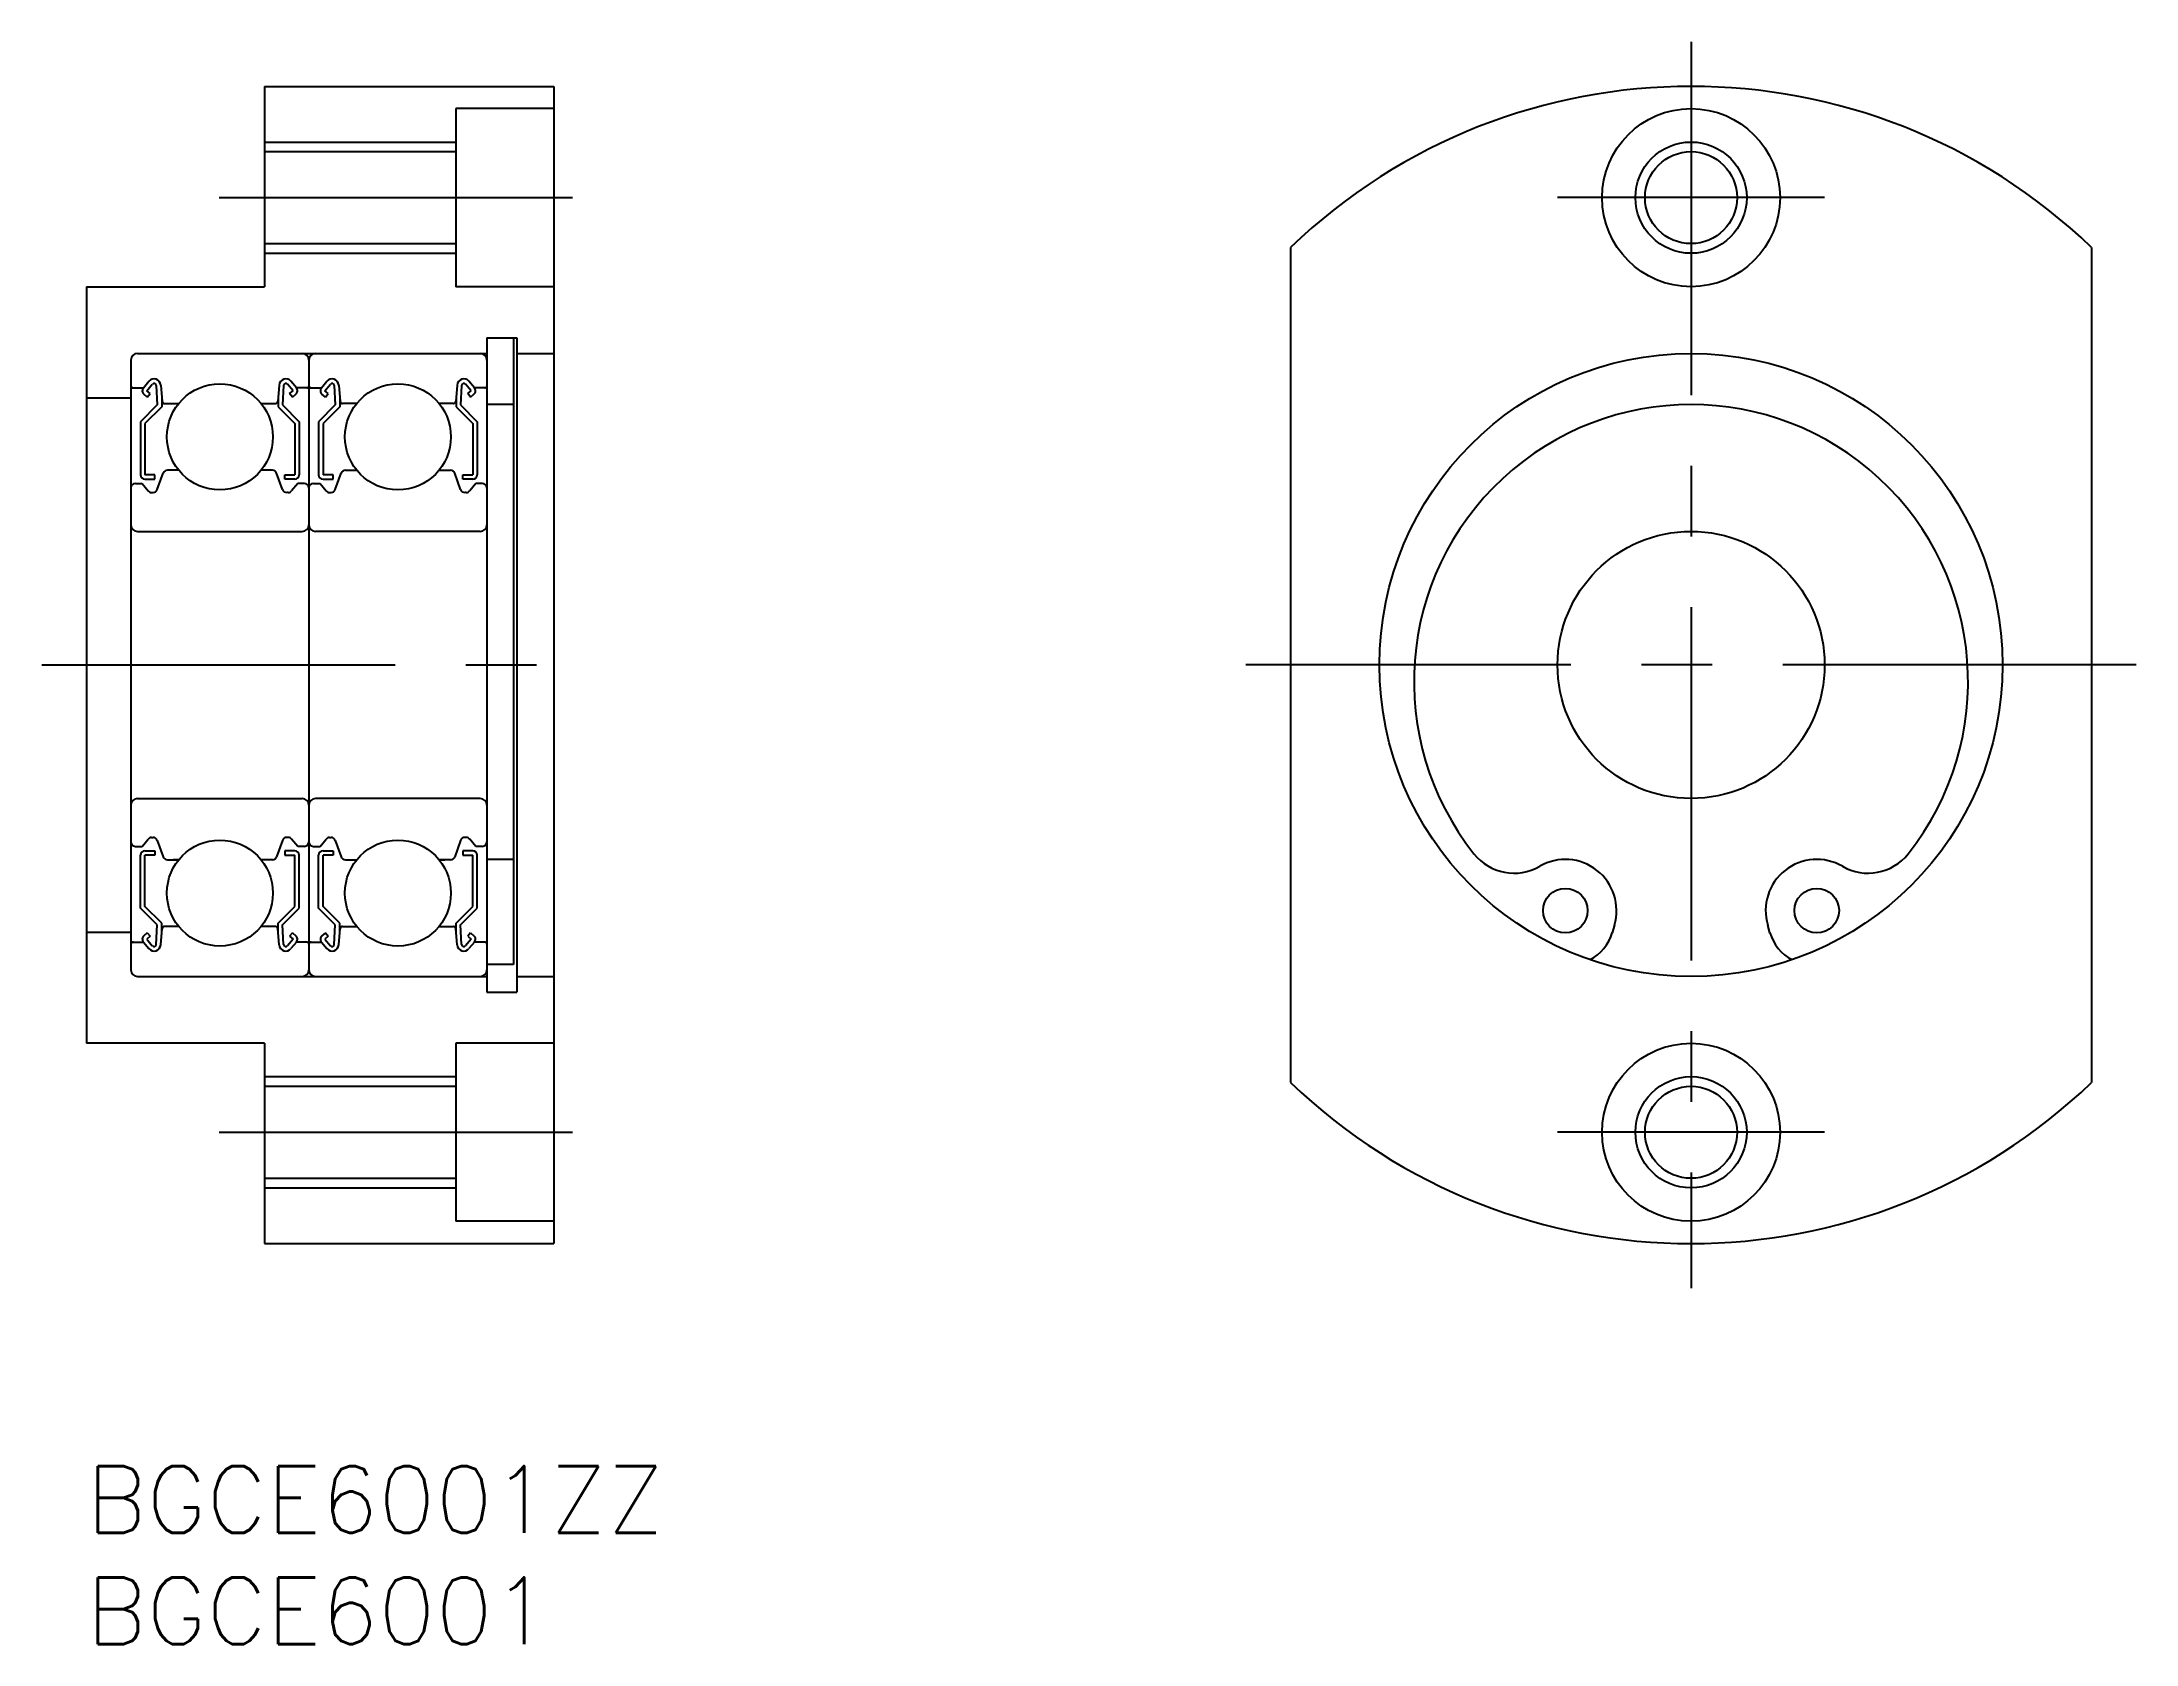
# Model space of a CAD drawing. Extents: x -2 to 92.1, y -8 to 64.
import ezdxf

# ---------------------------------------------------------------- set-up
doc = ezdxf.new("R2010")
doc.units = 0
doc.header["$LTSCALE"] = 0.5
doc.linetypes.add('CENTER', pattern=[50.8, 31.75, -6.35, 6.35, -6.35])
for name, color, linetype in [('MSM_CENTER', 1, 'CENTER'), ('MSM_CONTINUOUS', 7, 'CONTINUOUS'), ('MSM_NARROW', 5, 'CONTINUOUS'), ('MSM_PART_NUMBER', 7, 'CONTINUOUS')]:
    doc.layers.add(name, color=color, linetype=linetype)
doc.styles.get("Standard").update_dxf_attribs({"font": 'txt.shx', "height": 3, "bigfont": 'bigfont.shx'})

# ---------------------------------------------------------------- blocks, each defined once
blk = doc.blocks.new('*U10')
at = {"layer": 'MSM_PART_NUMBER'}
blk.add_text('BGCE6001ZZ', height=3, dxfattribs=at).set_placement((0, -3))
blk = doc.blocks.new('*U11')
at = {"layer": 'MSM_PART_NUMBER'}
blk.add_text('BGCE6001', height=3, dxfattribs=at).set_placement((0, -8))

msp = doc.modelspace()

# ---------------------------------------------------------------- linework, layer by layer
at = {"layer": 'MSM_CENTER'}
for p, q in [((72.11, 64), (72.11, 8)), ((5.966, 57), (23.034, 57)), ((78.11, 57), (66.11, 57)), ((-2, 36), (23, 36)), ((92.11, 36), (52.11, 36)), ((5.966, 15), (23.034, 15)), ((78.11, 15), (66.11, 15))]:
    msp.add_line(p, q, dxfattribs=at)
at = {"layer": 'MSM_CONTINUOUS'}
for p, q in [((8, 62), (21, 62)), ((8, 62), (8, 53)), ((21, 62), (21, 10)), ((16.6, 61), (16.6, 53)), ((21, 61), (16.6, 61)), ((8, 59.067), (16.6, 59.067)), ((8, 54.933), (16.6, 54.933)), ((54.11, 54.762), (54.11, 17.238)), ((90.11, 54.762), (90.11, 17.238)), ((0, 53), (0, 19)), ((0, 53), (8, 53)), ((21, 53), (16.6, 53)), ((2.3, 50), (18, 50)), ((18, 50.7), (18, 21.3)), ((18, 50.7), (19.35, 50.7)), ((19.2, 50.7), (19.2, 22.535)), ((19.35, 50.7), (19.35, 21.3)), ((19.35, 50), (21, 50)), ((2, 49.7), (2, 22.3)), ((10, 49.7), (10, 22.3)), ((0, 48), (2, 48)), ((2.1, 48.45), (2.56, 48.45)), ((2.56, 48.45), (2.81, 48.748)), ((2.738, 48.04), (2.585, 48.168)), ((2.713, 48.321), (2.963, 48.619)), ((2.866, 48.193), (2.713, 48.321)), ((2.738, 48.04), (2.866, 48.193)), ((3.14, 48.56), (3.183, 47.683)), ((3.338, 48.581), (3.403, 47.841)), ((3.383, 48.07), (3.383, 47.6)), ((8.662, 48.581), (8.597, 47.841)), ((8.617, 48.07), (8.617, 47.6)), ((8.86, 48.56), (8.817, 47.683)), ((9.287, 48.321), (9.037, 48.619)), ((9.134, 48.193), (9.287, 48.321)), ((9.262, 48.04), (9.134, 48.193)), ((9.44, 48.45), (9.19, 48.748)), ((9.262, 48.04), (9.415, 48.168)), ((9.9, 48.45), (9.44, 48.45)), ((10.1, 48.45), (10.56, 48.45)), ((10.56, 48.45), (10.81, 48.748)), ((10.738, 48.04), (10.585, 48.168)), ((10.713, 48.321), (10.963, 48.619)), ((10.866, 48.193), (10.713, 48.321)), ((10.738, 48.04), (10.866, 48.193)), ((11.14, 48.56), (11.183, 47.683)), ((11.338, 48.581), (11.403, 47.841)), ((11.383, 48.07), (11.383, 47.6)), ((16.662, 48.581), (16.597, 47.841)), ((16.617, 48.07), (16.617, 47.6)), ((16.86, 48.56), (16.817, 47.683)), ((17.287, 48.321), (17.037, 48.619)), ((17.134, 48.193), (17.287, 48.321)), ((17.262, 48.04), (17.134, 48.193)), ((17.44, 48.45), (17.19, 48.748)), ((17.262, 48.04), (17.415, 48.168)), ((17.9, 48.45), (17.44, 48.45)), ((3.183, 47.683), (2.433, 46.933)), ((3.383, 47.6), (2.633, 46.85)), ((3.503, 47.75), (4.151, 47.75)), ((7.849, 47.75), (8.497, 47.75)), ((8.617, 47.6), (9.367, 46.85)), ((8.817, 47.683), (9.567, 46.933)), ((11.183, 47.683), (10.433, 46.933)), ((11.383, 47.6), (10.633, 46.85)), ((12.151, 47.75), (11.503, 47.75)), ((16.497, 47.75), (15.849, 47.75)), ((16.617, 47.6), (17.367, 46.85)), ((16.817, 47.683), (17.567, 46.933)), ((19.2, 47.7, -0.7), (18, 47.7, -0.7)), ((2.433, 46.933), (2.433, 44.55)), ((2.633, 46.85), (2.633, 44.55)), ((9.367, 46.85), (9.367, 44.55)), ((9.567, 46.933), (9.567, 44.55)), ((10.433, 46.933), (10.433, 44.55)), ((10.633, 46.85), (10.633, 44.55)), ((17.367, 46.85), (17.367, 44.55)), ((17.567, 46.933), (17.567, 44.55)), ((3.083, 44.55), (2.633, 44.55)), ((2.633, 44.35), (3.083, 44.35)), ((3.083, 44.35), (3.083, 44.55)), ((3.182, 43.882), (3.45, 44.618)), ((4.151, 44.75), (3.638, 44.75)), ((8.362, 44.75), (7.849, 44.75)), ((8.818, 43.882), (8.55, 44.618)), ((8.917, 44.55), (9.367, 44.55)), ((8.917, 44.35), (8.917, 44.55)), ((9.367, 44.35), (8.917, 44.35)), ((11.083, 44.55), (10.633, 44.55)), ((10.633, 44.35), (11.083, 44.35)), ((11.083, 44.35), (11.083, 44.55)), ((11.182, 43.882), (11.45, 44.618)), ((11.638, 44.75), (12.151, 44.75)), ((15.849, 44.75), (16.362, 44.75)), ((16.818, 43.882), (16.55, 44.618)), ((16.917, 44.55), (17.367, 44.55)), ((16.917, 44.35), (16.917, 44.55)), ((17.367, 44.35), (16.917, 44.35)), ((2.2, 44.15), (2.5, 44.15)), ((2.5, 44.15), (2.776, 43.821)), ((2.929, 43.75), (2.994, 43.75)), ((9.071, 43.75), (9.006, 43.75)), ((9.5, 44.15), (9.224, 43.821)), ((9.8, 44.15), (9.5, 44.15)), ((10.2, 44.15), (10.5, 44.15)), ((10.5, 44.15), (10.776, 43.821)), ((10.929, 43.75), (10.994, 43.75)), ((17.071, 43.75), (17.006, 43.75)), ((17.5, 44.15), (17.224, 43.821)), ((17.8, 44.15), (17.5, 44.15)), ((2.3, 42), (9.7, 42)), ((17.7, 42), (10.3, 42)), ((2.3, 30), (9.7, 30)), ((17.7, 30), (10.3, 30)), ((2.929, 28.25), (2.994, 28.25)), ((9.071, 28.25), (9.006, 28.25)), ((10.929, 28.25), (10.994, 28.25)), ((17.071, 28.25), (17.006, 28.25)), ((2.2, 27.85), (2.5, 27.85)), ((2.433, 25.067), (2.433, 27.45)), ((2.5, 27.85), (2.776, 28.179)), ((2.633, 27.65), (3.083, 27.65)), ((2.633, 25.15), (2.633, 27.45)), ((3.083, 27.45), (2.633, 27.45)), ((3.083, 27.65), (3.083, 27.45)), ((3.182, 28.118), (3.45, 27.382)), ((8.818, 28.118), (8.55, 27.382)), ((8.917, 27.65), (8.917, 27.45)), ((9.367, 27.65), (8.917, 27.65)), ((8.917, 27.45), (9.367, 27.45)), ((9.5, 27.85), (9.224, 28.179)), ((9.367, 25.15), (9.367, 27.45)), ((9.8, 27.85), (9.5, 27.85)), ((9.567, 25.067), (9.567, 27.45)), ((10.2, 27.85), (10.5, 27.85)), ((10.433, 25.067), (10.433, 27.45)), ((10.5, 27.85), (10.776, 28.179)), ((10.633, 27.65), (11.083, 27.65)), ((10.633, 25.15), (10.633, 27.45)), ((11.083, 27.45), (10.633, 27.45)), ((11.083, 27.65), (11.083, 27.45)), ((11.182, 28.118), (11.45, 27.382)), ((16.818, 28.118), (16.55, 27.382)), ((17.367, 27.65), (16.917, 27.65)), ((16.917, 27.65), (16.917, 27.45)), ((16.917, 27.45), (17.367, 27.45)), ((17.5, 27.85), (17.224, 28.179)), ((17.367, 25.15), (17.367, 27.45)), ((17.8, 27.85), (17.5, 27.85)), ((17.567, 25.067), (17.567, 27.45)), ((3.638, 27.25), (4.151, 27.25)), ((3.766, 27.25), (3.766, 27.25)), ((4.151, 27.25), (3.894, 27.25)), ((8.362, 27.25), (7.849, 27.25)), ((11.638, 27.25), (12.151, 27.25)), ((16.362, 27.25), (15.849, 27.25)), ((15.849, 27.25), (16.106, 27.25)), ((16.234, 27.25), (16.234, 27.25)), ((19.2, 27.262, -0.7), (18, 27.262, -0.7)), ((3.183, 24.317), (2.433, 25.067)), ((3.383, 24.4), (2.633, 25.15)), ((8.617, 24.4), (9.367, 25.15)), ((8.817, 24.317), (9.567, 25.067)), ((11.183, 24.317), (10.433, 25.067)), ((11.383, 24.4), (10.633, 25.15)), ((16.617, 24.4), (17.367, 25.15)), ((16.817, 24.317), (17.567, 25.067)), ((0, 24), (2, 24)), ((2.1, 23.55), (2.56, 23.55)), ((2.56, 23.55), (2.81, 23.252)), ((2.738, 23.96), (2.585, 23.832)), ((2.866, 23.807), (2.713, 23.679)), ((2.713, 23.679), (2.963, 23.381)), ((2.738, 23.96), (2.866, 23.807)), ((3.14, 23.44), (3.183, 24.317)), ((3.338, 23.419), (3.403, 24.159)), ((3.383, 23.93), (3.383, 24.4)), ((4.151, 24.25), (3.503, 24.25)), ((8.497, 24.25), (7.849, 24.25)), ((8.662, 23.419), (8.597, 24.159)), ((8.617, 23.93), (8.617, 24.4)), ((8.86, 23.44), (8.817, 24.317)), ((9.287, 23.679), (9.037, 23.381)), ((9.262, 23.96), (9.134, 23.807)), ((9.134, 23.807), (9.287, 23.679)), ((9.44, 23.55), (9.19, 23.252)), ((9.262, 23.96), (9.415, 23.832)), ((9.9, 23.55), (9.44, 23.55)), ((10.1, 23.55), (10.56, 23.55)), ((10.56, 23.55), (10.81, 23.252)), ((10.738, 23.96), (10.585, 23.832)), ((10.866, 23.807), (10.713, 23.679)), ((10.713, 23.679), (10.963, 23.381)), ((10.738, 23.96), (10.866, 23.807)), ((11.14, 23.44), (11.183, 24.317)), ((11.338, 23.419), (11.403, 24.159)), ((11.383, 23.93), (11.383, 24.4)), ((11.503, 24.25), (12.151, 24.25)), ((15.849, 24.25), (16.497, 24.25)), ((16.662, 23.419), (16.597, 24.159)), ((16.617, 23.93), (16.617, 24.4)), ((16.86, 23.44), (16.817, 24.317)), ((17.287, 23.679), (17.037, 23.381)), ((17.262, 23.96), (17.134, 23.807)), ((17.134, 23.807), (17.287, 23.679)), ((17.44, 23.55), (17.19, 23.252)), ((17.262, 23.96), (17.415, 23.832)), ((17.9, 23.55), (17.44, 23.55)), ((68.667, 24.312), (68.566, 23.97)), ((75.655, 23.97), (75.554, 24.312)), ((2.3, 22), (18, 22)), ((19.2, 22.535, -0.7), (18, 22.535, -0.7)), ((19.35, 22), (21, 22)), ((18, 21.3), (19.35, 21.3)), ((8, 19), (0, 19)), ((8, 19), (8, 10)), ((16.6, 19), (16.6, 11)), ((21, 19), (16.6, 19)), ((8, 17.067), (16.6, 17.067)), ((8, 12.933), (16.6, 12.933)), ((21, 11), (16.6, 11)), ((8, 10), (21, 10))]:
    msp.add_line(p, q, dxfattribs=at)
for centre, radius in [((72.11, 57), 4), ((72.11, 57), 2.067), ((72.11, 36), 14), ((6, 46.25), 2.381), ((14, 46.25), 2.381), ((72.11, 36), 6), ((6, 25.75), 2.381), ((14, 25.75), 2.381), ((66.46, 24.962), 1), ((77.76, 24.962), 1), ((72.11, 15), 4), ((72.11, 15), 2.067)]:
    msp.add_circle(centre, radius, dxfattribs=at)
for centre, radius, start, end in [((72.11, 36), 26, 46.18694, 133.81306), ((2.3, 49.7), 0.3, 90, 180), ((9.7, 49.7), 0.3, 0, 90), ((10.3, 49.7), 0.3, 90, 180), ((17.7, 49.7), 0.3, 0, 90), ((2.1, 48.55), 0.1, 180, 270), ((2.713, 48.321), 0.2, 140.00197, 230.08631), ((3.039, 48.555), 0.3, 4.99676, 140.00197), ((3.04, 48.555), 0.1, 2.81979, 140.00215), ((8.961, 48.555), 0.3, 39.99803, 175.00324), ((8.96, 48.555), 0.1, 39.99785, 177.18021), ((9.287, 48.321), 0.2, 309.91369, 39.99803), ((9.9, 48.55), 0.1, 270, 0), ((10.1, 48.55), 0.1, 180, 270), ((10.713, 48.321), 0.2, 140.00197, 230.08631), ((11.039, 48.555), 0.3, 4.99676, 140.00197), ((11.04, 48.555), 0.1, 2.81979, 140.00215), ((16.961, 48.555), 0.3, 39.99803, 175.00324), ((16.96, 48.555), 0.1, 39.99785, 177.18021), ((17.287, 48.321), 0.2, 309.91369, 39.99803), ((17.9, 48.55), 0.1, 270, 0), ((3.503, 47.85), 0.1, 184.99676, 270), ((8.497, 47.85), 0.1, 270, 355.00324), ((11.503, 47.85), 0.1, 184.99676, 270), ((16.497, 47.85), 0.1, 270, 355.00324), ((72.11, 35.25), 12.45, 321.58898, 218.41102), ((2.633, 44.55), 0.2, 180, 270), ((3.638, 44.55), 0.2, 90, 159.99165), ((8.362, 44.55), 0.2, 20.00835, 90), ((9.367, 44.55), 0.2, 270, 0), ((10.633, 44.55), 0.2, 180, 270), ((11.638, 44.55), 0.2, 90, 159.99165), ((16.362, 44.55), 0.2, 20.00835, 90), ((17.367, 44.55), 0.2, 270, 0), ((2.2, 43.95), 0.2, 90, 180), ((2.929, 43.95), 0.2, 219.9952, 270), ((2.994, 43.95), 0.2, 270, 339.99165), ((9.006, 43.95), 0.2, 200.00835, 270), ((9.071, 43.95), 0.2, 270, 320.0048), ((9.8, 43.95), 0.2, 0, 90), ((10.2, 43.95), 0.2, 90, 180), ((10.929, 43.95), 0.2, 219.9952, 270), ((10.994, 43.95), 0.2, 270, 339.99165), ((17.006, 43.95), 0.2, 200.00835, 270), ((17.071, 43.95), 0.2, 270, 320.0048), ((17.8, 43.95), 0.2, 0, 90), ((2.3, 42.3), 0.3, 180, 270), ((9.7, 42.3), 0.3, 270, 0), ((10.3, 42.3), 0.3, 180, 270), ((17.7, 42.3), 0.3, 270, 0), ((2.3, 29.7), 0.3, 90, 180), ((9.7, 29.7), 0.3, 0, 90), ((10.3, 29.7), 0.3, 90, 180), ((17.7, 29.7), 0.3, 0, 90), ((2.929, 28.05), 0.2, 90, 140.0048), ((2.994, 28.05), 0.2, 20.00835, 90), ((9.006, 28.05), 0.2, 90, 159.99165), ((9.071, 28.05), 0.2, 39.9952, 90), ((10.929, 28.05), 0.2, 90, 140.0048), ((10.994, 28.05), 0.2, 20.00835, 90), ((17.006, 28.05), 0.2, 90, 159.99165), ((17.071, 28.05), 0.2, 39.9952, 90), ((2.2, 28.05), 0.2, 180, 270), ((2.633, 27.45), 0.2, 90, 180), ((3.638, 27.45), 0.2, 200.00835, 270), ((8.362, 27.45), 0.2, 270, 339.99165), ((9.367, 27.45), 0.2, 0, 90), ((9.8, 28.05), 0.2, 270, 0), ((10.2, 28.05), 0.2, 180, 270), ((10.633, 27.45), 0.2, 90, 180), ((11.638, 27.45), 0.2, 200.00835, 270), ((16.362, 27.45), 0.2, 270, 339.99165), ((17.367, 27.45), 0.2, 0, 90), ((17.8, 28.05), 0.2, 270, 0), ((64.157, 28.944), 2.3, 218.41102, 300.04713), ((80.064, 28.944), 2.3, 239.95287, 321.58898), ((66.46, 24.962), 2.3, 343.58289, 120.04713), ((77.76, 24.962), 2.3, 59.95287, 196.41711), ((2.1, 23.45), 0.1, 90, 180), ((2.713, 23.679), 0.2, 129.91369, 219.99803), ((3.503, 24.15), 0.1, 90, 175.00324), ((8.497, 24.15), 0.1, 4.99676, 90), ((9.287, 23.679), 0.2, 320.00197, 50.08631), ((9.9, 23.45), 0.1, 0, 90), ((10.1, 23.45), 0.1, 90, 180), ((10.713, 23.679), 0.2, 129.91369, 219.99803), ((11.503, 24.15), 0.1, 90, 175.00324), ((16.497, 24.15), 0.1, 4.99676, 90), ((17.287, 23.679), 0.2, 320.00197, 50.08631), ((17.9, 23.45), 0.1, 0, 90), ((66.647, 24.535), 2, 297.32736, 343.58289), ((77.574, 24.535), 2, 196.41711, 242.67264), ((3.039, 23.445), 0.3, 219.99803, 355.00324), ((3.04, 23.445), 0.1, 219.99785, 357.18021), ((8.961, 23.445), 0.3, 184.99676, 320.00197), ((8.96, 23.445), 0.1, 182.81979, 320.00215), ((11.039, 23.445), 0.3, 219.99803, 355.00324), ((11.04, 23.445), 0.1, 219.99785, 357.18021), ((16.961, 23.445), 0.3, 184.99676, 320.00197), ((16.96, 23.445), 0.1, 182.81979, 320.00215), ((2.3, 22.3), 0.3, 180, 270), ((9.7, 22.3), 0.3, 270, 0), ((10.3, 22.3), 0.3, 180, 270), ((17.7, 22.3), 0.3, 270, 0), ((72.11, 36), 26, 226.18694, 313.81306)]:
    msp.add_arc(centre, radius, start, end, dxfattribs=at)
at = {"layer": 'MSM_NARROW'}
for p, q in [((8, 59.5), (16.6, 59.5)), ((8, 54.5), (16.6, 54.5)), ((8, 17.5), (16.6, 17.5)), ((8, 12.5), (16.6, 12.5))]:
    msp.add_line(p, q, dxfattribs=at)
for centre in [(72.11, 57), (72.11, 15)]:
    msp.add_circle(centre, 2.5, dxfattribs=at)

# ---------------------------------------------------------------- block references
at = {"layer": 'MSM_CONTINUOUS'}
for name in ['*U10', '*U11']:
    msp.add_blockref(name, (0, 0), dxfattribs=at)

doc.saveas('drawing.dxf')
